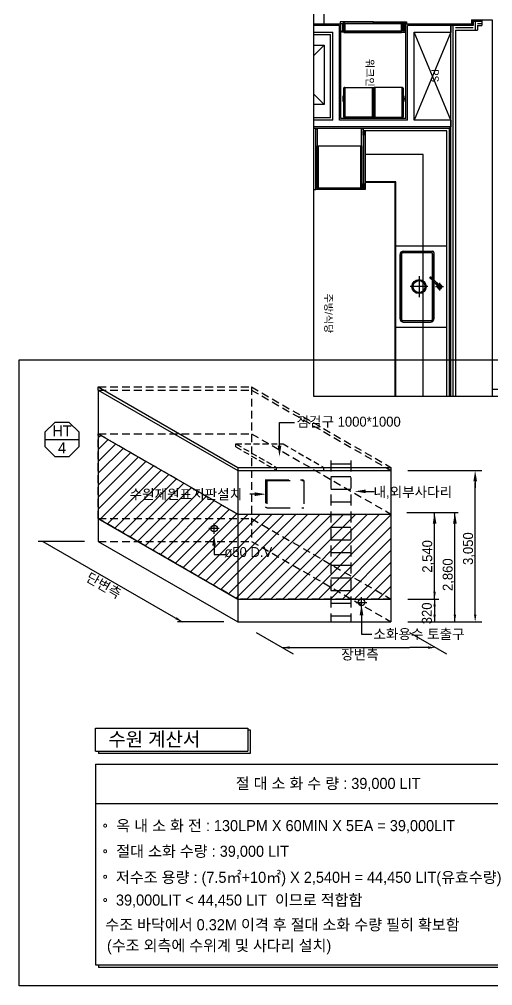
# Model space of a CAD drawing. Header units: millimetres. Extents: x 968909 to 1007504, y 395965 to 423289.
# Drawn here: x 968909 to 975321, y 395965 to 409054 of the extents above; entities that cross this region are included whole.
import ezdxf
from ezdxf.enums import TextEntityAlignment as Align

# ---------------------------------------------------------------- set-up
doc = ezdxf.new("R2010")
doc.units = ezdxf.units.MM
doc.header["$LTSCALE"] = 100
for name, pattern in [('DH-HID2', [1.2, 0.8, -0.4]), ('HID', [2.3, 1.5, -0.8]), ('HIDDEN2', [4.7625, 3.175, -1.5875])]:
    doc.linetypes.add(name, pattern=pattern)
for name, color, linetype in [('1', 1, 'Continuous'), ('2', 2, 'Continuous'), ('L3', 3, 'Continuous'), ('l4', 4, 'Continuous'), ('TEX', 3, 'Continuous')]:
    doc.layers.add(name, color=color, linetype=linetype)
doc.styles.add('돋움', font='Dotum.ttf')
doc.styles.add('돋음', font='Dotum.ttf')

msp = doc.modelspace()

# ---------------------------------------------------------------- hatches: boundary and pattern name
at = {"linetype": 'HID'}
h = msp.add_hatch(dxfattribs=at)
h.set_pattern_fill('ANSI31', color=4, scale=54, angle=135, style=0)
h.set_pattern_definition([(180, (811860.05, -202184.89), (-4e-14, -171.45), [])])
h.paths.add_polyline_path([(973130, 403078), (973400, 403078), (973400, 400893), (973130, 400893)])
at = {"layer": '1'}
h = msp.add_hatch(dxfattribs=at)
h.set_pattern_fill('ANSI31', color=256, scale=36, style=0)
h.set_pattern_definition([(45, (805209, -202184.89), (-80.822305, 80.822305), [])])
h.paths.add_polyline_path([(969979, 403441), (971867, 402351), (973943, 402351), (973943, 401201), (971867, 401201), (969979, 402291)])

# ---------------------------------------------------------------- linework, layer by layer
at = {"color": 7}
for p, q in [((969979, 404033, 54985), (969979, 404074, 54985)), ((969979, 404074, 54985), (971867, 402984, 54985)), ((969979, 404033, 54985), (971867, 402943, 54985)), ((969979, 404033, 54985), (969979, 401983, 54985)), ((972433, 403278, 54985), (972433, 403591, 54985)), ((972433, 403591, 54985), (972635, 403591, 54985)), ((969979, 403441, 54985), (971867, 402351, 54985)), ((971867, 402984, 54985), (971867, 400893, 54985)), ((971867, 402984, 54985), (973943, 402984, 54985)), ((971867, 402943, 54985), (973943, 402943, 54985)), ((973943, 402984, 54985), (973943, 400893, 54985)), ((974174, 402943, 54985), (975173, 402943, 54985)), ((975084, 402795, 54985), (975084, 402706, 54985)), ((975084, 400991, 54985), (975084, 402780, 54985)), ((972098, 402622, 54985), (972031, 402622, 54985)), ((973601, 402660, 54985), (973717, 402660, 54985)), ((974534, 401211, 54985), (974534, 402372, 54985)), ((974809, 400893, 54985), (974809, 402372, 54985)), ((969979, 402291, 54985), (971867, 401201, 54985)), ((969790, 401983, 54985), (969164, 401983, 54985)), ((969229, 401983, 54985), (971117, 400893, 54985)), ((969979, 401983, 54985), (971867, 400893, 54985)), ((971547, 401925, 54985), (971547, 401805, 54985)), ((971547, 401805, 54985), (971702, 401805, 54985)), ((974174, 401201, 54985), (974594, 401201, 54985)), ((971678, 400893, 54985), (971052, 400893, 54985)), ((971867, 400893, 54985), (973943, 400893, 54985)), ((974174, 400893, 54985), (975173, 400893, 54985)), ((972117, 400748, 54985), (972619, 400458, 54985)), ((974193, 400748, 54985), (974695, 400458, 54985)), ((972470, 400544, 54985), (974196, 400544, 54985)), ((974447, 400544, 54985), (974197, 400544, 54985))]:
    msp.add_line(p, q, dxfattribs=at)
at = {"linetype": 'HID', "ltscale": 0.7}
for p, q in [((969979, 404074, 54985), (972055, 404074, 54985)), ((972055, 404074, 54985), (972055, 401983, 54985)), ((972055, 404074, 54985), (973943, 402984, 54985)), ((969979, 404033, 54985), (972055, 404033, 54985)), ((972055, 404033, 54985), (973943, 402943, 54985)), ((969979, 403441, 54985), (972055, 403441, 54985)), ((972055, 403441, 54985), (973943, 402351, 54985)), ((969979, 402291, 54985), (972055, 402291, 54985)), ((972055, 402291, 54985), (973943, 401201, 54985)), ((969979, 401983, 54985), (972055, 401983, 54985)), ((972055, 401983, 54985), (973943, 400893, 54985))]:
    msp.add_line(p, q, dxfattribs=at)
for p, q in [((969256, 403364, 54985), (969718, 403364, 54985)), ((974159, 402372, 54985), (974854, 402372, 54985)), ((974534, 401201, 54985), (974534, 400893, 54985)), ((973544, 400982, 54985), (973544, 400724, 54985)), ((973544, 400724, 54985), (973684, 400724, 54985)), ((969939, 398967, 54985), (975890, 398967, 54985)), ((969939, 398967, 54985), (969939, 396246, 54985)), ((969939, 398434, 54985), (975890, 398434, 54985))]:
    msp.add_line(p, q)
at = {"color": 7, "linetype": 'DH-HID2'}
for p, q in [((971843, 403262, 54985), (971843, 403303, 54985)), ((971843, 403303, 54985), (972481, 403303, 54985)), ((971843, 403303, 54985), (972395, 402984, 54985)), ((971843, 403262, 54985), (972395, 402943, 54985)), ((972481, 403303, 54985), (973033, 402984, 54985)), ((972395, 402943, 54985), (972395, 402984, 54985)), ((972395, 402984, 54985), (973033, 402984, 54985)), ((973033, 402943, 54985), (973033, 402984, 54985))]:
    msp.add_line(p, q, dxfattribs=at)
at = {"color": 4, "linetype": 'HID'}
for p, q in [((973130, 403078, 54985), (973130, 400893, 54985)), ((973400, 403078, 54985), (973400, 400893, 54985))]:
    msp.add_line(p, q, dxfattribs=at)
at = {"color": 4, "linetype": 'HIDDEN2'}
for p, q in [((972244, 402818, 54985), (972744, 402818, 54985)), ((972244, 402818, 54985), (972244, 402446, 54985)), ((972262, 402808, 54985), (972244, 402818, 54985)), ((972262, 402808, 54985), (972762, 402808, 54985)), ((972262, 402808, 54985), (972262, 402436, 54985)), ((972762, 402808, 54985), (972744, 402818, 54985)), ((972762, 402808, 54985), (972762, 402436, 54985)), ((972262, 402436, 54985), (972244, 402446, 54985)), ((972262, 402436, 54985), (972762, 402436, 54985))]:
    msp.add_line(p, q, dxfattribs=at)
at = {"linetype": 'Continuous'}
for p, q in [((971867, 402351, 54985), (973943, 402351, 54985)), ((971867, 401201, 54985), (973943, 401201, 54985))]:
    msp.add_line(p, q, dxfattribs=at)
at = {"color": 4, "linetype": 'Continuous'}
for p, q in [((971547, 402086, 54985), (971547, 402227, 54985)), ((971618, 402157, 54985), (971477, 402157, 54985)), ((973544, 401086, 54985), (973544, 401227, 54985)), ((973474, 401157, 54985), (973615, 401157, 54985))]:
    msp.add_line(p, q, dxfattribs=at)
at = {"elevation": 54985}
for points in [[(968909, 404444), (981927, 404444), (981927, 395965), (968909, 395965)], [(969392, 403595), (969256, 403460), (969256, 403269), (969392, 403133), (969583, 403133), (969718, 403269), (969718, 403460), (969583, 403595)]]:
    msp.add_lwpolyline(points, close=True, dxfattribs=at)
at = {"linetype": 'HID', "ltscale": 0.7, "elevation": 54985}
msp.add_lwpolyline([(969979, 403441), (971867, 402351), (973943, 402351), (973943, 401201), (971867, 401201), (969979, 402291), (969979, 403441)], dxfattribs=at)
at = {"color": 4, "linetype": 'Continuous'}
for centre in [(971547, 402157, 54985), (973544, 401157, 54985)]:
    msp.add_circle(centre, 44.6, dxfattribs=at)
at = {"color": 7, "linetype": 'DH-HID2'}
msp.add_solid([(972458, 403278, 54985), (972409, 403278, 54985), (972433, 403130, 54985)], dxfattribs=at)
at = {"color": 7}
for points in [[(975060, 402795, 54985), (975109, 402795, 54985), (975084, 402943, 54985)], [(972098, 402647, 54985), (972098, 402597, 54985), (972246, 402622, 54985)], [(973601, 402636, 54985), (973601, 402685, 54985), (973453, 402660, 54985)], [(971522, 401925, 54985), (971572, 401925, 54985), (971547, 402073, 54985)], [(974518, 401300, 54985), (974551, 401300, 54985), (974534, 401201, 54985)], [(974518, 401102, 54985), (974551, 401102, 54985), (974534, 401201, 54985)], [(971023, 400928, 54985), (971040, 400956, 54985), (971117, 400893, 54985)], [(974518, 400991, 54985), (974551, 400991, 54985), (974534, 400893, 54985)], [(974793, 400991, 54985), (974826, 400991, 54985), (974809, 400893, 54985)], [(975068, 400991, 54985), (975101, 400991, 54985), (975084, 400893, 54985)], [(972569, 400561, 54985), (972569, 400528, 54985), (972470, 400544, 54985)], [(974447, 400561, 54985), (974447, 400528, 54985), (974546, 400544, 54985)]]:
    msp.add_solid(points, dxfattribs=at)
for points in [[(974510, 402224, 54985), (974559, 402224, 54985), (974534, 402372, 54985)], [(974785, 402224, 54985), (974834, 402224, 54985), (974809, 402372, 54985)], [(973520, 400982, 54985), (973569, 400982, 54985), (973544, 401131, 54985)]]:
    msp.add_solid(points)
at = {"layer": '1'}
for p, q in [((972004, 399429, 54985), (972036, 399429, 54985)), ((972036, 399429, 54985), (972036, 399110, 54985)), ((969981, 399142, 54985), (969981, 399110, 54985)), ((972036, 399110, 54985), (969981, 399110, 54985)), ((969981, 396246, 54985), (969981, 396213, 54985)), ((975923, 396213, 54985), (969981, 396213, 54985))]:
    msp.add_line(p, q, dxfattribs=at)
at = {"layer": '2', "color": 2}
msp.add_line((969939, 399142, 54985), (972004, 399142, 54985), dxfattribs=at)
at = {"layer": '2', "color": 2, "elevation": 54985}
msp.add_lwpolyline([(969939, 399142), (969939, 399454), (972004, 399454), (972004, 399142)], dxfattribs=at)
at = {"layer": 'L3'}
msp.add_line((969939, 396246, 54985), (975890, 396246, 54985), dxfattribs=at)
at = {"layer": 'l4'}
for p, q in [((973036, 410219, 0), (973036, 408989, 0)), ((973306, 409019, 0), (973256, 409019, 0)), ((973256, 409019, 0), (973256, 408999, 0)), ((973306, 408999, 0), (973306, 409019, 0)), ((973709, 409019, 0), (973308, 409019, 0)), ((973308, 409019, 0), (973308, 409001, 0)), ((973709, 409001, 0), (973709, 409019, 0)), ((973711, 408999, 0), (973711, 409019, 0)), ((973713, 409001, 0), (973713, 409019, 0)), ((973713, 409019, 0), (974104, 409019, 0)), ((974104, 409019, 0), (974104, 409001, 0)), ((974106, 409019, 0), (974156, 409019, 0)), ((974106, 408999, 0), (974106, 409019, 0)), ((974156, 409019, 0), (974156, 408999, 0)), ((975036, 409049, 0), (975176, 409049, 0)), ((975036, 409049, 0), (975036, 408989, 0)), ((975046, 409039, 0), (975176, 409039, 0)), ((975046, 409039, 0), (975046, 408979, 0)), ((975056, 409029, 0), (975176, 409029, 0)), ((975056, 409029, 0), (975056, 408969, 0)), ((975086, 409029, 0), (975086, 408909, 0)), ((975176, 409049, 54985), (975316, 409049, 54985)), ((975176, 409049, 54985), (975176, 408969, 54985)), ((975316, 409049, 54985), (975316, 403943, 54985)), ((973266, 408989, 0), (972900, 408989, 0)), ((973246, 408969, 0), (972900, 408969, 0)), ((973246, 407689, 0), (973246, 408969, 0)), ((973256, 408999, 0), (973306, 408999, 0)), ((973266, 407709, 0), (973266, 408989, 0)), ((973276, 408881, 0), (973276, 408899, 0)), ((973276, 408899, 0), (973306, 408899, 0)), ((973306, 408881, 0), (973276, 408881, 0)), ((973306, 408999, 0), (973288, 408899, 0)), ((973306, 408999, 0), (973288, 408999, 0)), ((973288, 408999, 0), (973288, 408899, 0)), ((973288, 408899, 0), (973306, 408899, 0)), ((973324, 408999, 0), (973306, 408999, 0)), ((973306, 408999, 0), (973306, 408876, 0)), ((973306, 408899, 0), (973306, 408999, 0)), ((973306, 408899, 0), (973306, 408881, 0)), ((973308, 409001, 0), (973709, 409001, 0)), ((973324, 408999, 0), (974088, 408999, 0)), ((973324, 408876, 0), (973324, 408999, 0)), ((973324, 408899, 0), (974088, 408899, 0)), ((973324, 408881, 0), (974088, 408881, 0)), ((974104, 409001, 0), (973713, 409001, 0)), ((974088, 408999, 0), (974106, 408999, 0)), ((974088, 408876, 0), (974088, 408999, 0)), ((974106, 408999, 0), (974124, 408899, 0)), ((974106, 408999, 0), (974106, 408876, 0)), ((974106, 408999, 0), (974124, 408999, 0)), ((974106, 408899, 0), (974106, 408999, 0)), ((974156, 408999, 0), (974106, 408999, 0)), ((974136, 408899, 0), (974106, 408899, 0)), ((974106, 408899, 0), (974106, 408881, 0)), ((974124, 408899, 0), (974106, 408899, 0)), ((974106, 408881, 0), (974136, 408881, 0)), ((974124, 408999, 0), (974124, 408899, 0)), ((974136, 408881, 0), (974136, 408899, 0)), ((975036, 408989, 0), (974146, 408989, 0)), ((974146, 407709, 0), (974146, 408989, 0)), ((974756, 408969, 0), (974166, 408969, 0)), ((974166, 407689, 0), (974166, 408969, 0)), ((975046, 408979, 0), (974756, 408979, 0)), ((974756, 408969, 0), (974756, 408979, 0)), ((974756, 403943, 0), (974756, 408969, 0)), ((974756, 408969, 0), (974756, 408879, 0)), ((975056, 408969, 0), (974756, 408969, 0)), ((974786, 403943, 0), (974786, 408969, 0)), ((975056, 408939, 0), (974816, 408939, 0)), ((974816, 408909, 54985), (974816, 403943, 54985)), ((974816, 408909, 54985), (975116, 408909, 54985)), ((975116, 408999, 0), (975176, 408999, 0)), ((975116, 408969, 54985), (975176, 408969, 54985)), ((975116, 408969, 54985), (975116, 408909, 54985)), ((972900, 408879, 0), (973156, 408879, 0)), ((972900, 408849, 0), (973126, 408849, 0)), ((973126, 407719, 0), (973126, 408849, 0)), ((973156, 407689, 0), (973156, 408879, 0)), ((973306, 408876, 0), (973324, 408876, 0)), ((973324, 408876, 0), (974088, 408876, 0)), ((974106, 408876, 0), (974088, 408876, 0)), ((974256, 408879, 0), (974756, 408879, 0)), ((974756, 407689, 0), (974256, 408879, 0)), ((974756, 408879, 0), (974256, 407689, 0)), ((974256, 407689, 0), (974256, 408879, 0)), ((973039, 408702, 0), (972900, 408563, 0)), ((972900, 408702, 0), (973039, 408702, 0)), ((973039, 408702, 0), (973039, 407902, 0)), ((973302, 408121, 0), (973302, 408021, 0)), ((973319, 408119, 0), (973302, 408119, 0)), ((973319, 408129, 0), (973310, 408129, 0)), ((973319, 407729, 0), (973319, 408129, 0)), ((973319, 408129, 0), (973689, 408129, 0)), ((973319, 408129, 0), (973319, 407729, 0)), ((973689, 408129, 0), (973689, 407729, 0)), ((973689, 408129, 0), (973698, 408129, 0)), ((973689, 408129, 0), (973689, 407729, 0)), ((973689, 408119, 0), (973706, 408119, 0)), ((973706, 408121, 0), (973706, 408021, 0)), ((973706, 408121, 0), (973706, 408021, 0)), ((973723, 408119, 0), (973706, 408119, 0)), ((973723, 408129, 0), (973714, 408129, 0)), ((973723, 408129, 0), (973723, 407729, 0)), ((974093, 408129, 0), (973723, 408129, 0)), ((973723, 408129, 0), (973723, 407729, 0)), ((974093, 408129, 0), (974102, 408129, 0)), ((974093, 408129, 0), (974093, 407729, 0)), ((974093, 407729, 0), (974093, 408129, 0)), ((974093, 408119, 0), (974110, 408119, 0)), ((974110, 408121, 0), (974110, 408021, 0)), ((972900, 408041, 0), (973039, 407902, 0)), ((973291, 407988, 0), (973291, 407969, 0)), ((973292, 407988, 0), (973292, 407969, 0)), ((973294, 407988, 0), (973296, 407988, 0)), ((973294, 407969, 0), (973296, 407969, 0)), ((973309, 407990, 0), (973296, 407990, 0)), ((973296, 407984, 0), (973296, 407988, 0)), ((973298, 407984, 0), (973296, 407984, 0)), ((973298, 407973, 0), (973296, 407973, 0)), ((973296, 407973, 0), (973296, 407969, 0)), ((973309, 407967, 0), (973296, 407967, 0)), ((973301, 407988, 0), (973298, 407988, 0)), ((973301, 407969, 0), (973298, 407969, 0)), ((973301, 407985, 0), (973301, 407988, 0)), ((973301, 407985, 0), (973301, 407988, 0)), ((973301, 407985, 0), (973301, 407985, 0)), ((973301, 407984, 0), (973301, 407985, 0)), ((973301, 407985, 0), (973301, 407985, 0)), ((973301, 407984, 0), (973301, 407985, 0)), ((973301, 407984, 0), (973301, 407984, 0)), ((973301, 407984, 0), (973301, 407984, 0)), ((973301, 407984, 0), (973301, 407973, 0)), ((973303, 407979, 0), (973301, 407979, 0)), ((973301, 407973, 0), (973301, 407973, 0)), ((973301, 407973, 0), (973301, 407972, 0)), ((973301, 407973, 0), (973301, 407973, 0)), ((973301, 407973, 0), (973301, 407972, 0)), ((973301, 407972, 0), (973301, 407972, 0)), ((973301, 407972, 0), (973301, 407969, 0)), ((973301, 407972, 0), (973301, 407972, 0)), ((973301, 407972, 0), (973301, 407969, 0)), ((973302, 408022, 0), (973302, 408019, 0)), ((973307, 407988, 0), (973303, 407988, 0)), ((973303, 407985, 0), (973303, 407988, 0)), ((973304, 407985, 0), (973303, 407985, 0)), ((973304, 407985, 0), (973303, 407985, 0)), ((973304, 407984, 0), (973303, 407984, 0)), ((973304, 407984, 0), (973303, 407984, 0)), ((973303, 407984, 0), (973303, 407973, 0)), ((973304, 407973, 0), (973303, 407973, 0)), ((973304, 407973, 0), (973303, 407973, 0)), ((973304, 407972, 0), (973303, 407972, 0)), ((973303, 407972, 0), (973303, 407969, 0)), ((973304, 407972, 0), (973303, 407972, 0)), ((973307, 407969, 0), (973303, 407969, 0)), ((973304, 407984, 0), (973304, 407985, 0)), ((973304, 407984, 0), (973304, 407985, 0)), ((973304, 407973, 0), (973304, 407972, 0)), ((973304, 407973, 0), (973304, 407972, 0)), ((973309, 407984, 0), (973307, 407984, 0)), ((973309, 407973, 0), (973307, 407973, 0)), ((973309, 407984, 0), (973309, 407988, 0)), ((973309, 407988, 0), (973310, 407988, 0)), ((973310, 407988, 0), (973309, 407988, 0)), ((973309, 407973, 0), (973309, 407969, 0)), ((973309, 407969, 0), (973310, 407969, 0)), ((973310, 407969, 0), (973309, 407969, 0)), ((973312, 407988, 0), (973312, 407969, 0)), ((973314, 407988, 0), (973314, 407969, 0)), ((973695, 407988, 0), (973695, 407969, 0)), ((973696, 407988, 0), (973696, 407969, 0)), ((973698, 407988, 0), (973700, 407988, 0)), ((973698, 407969, 0), (973700, 407969, 0)), ((973713, 407990, 0), (973700, 407990, 0)), ((973700, 407984, 0), (973700, 407988, 0)), ((973702, 407984, 0), (973700, 407984, 0)), ((973702, 407973, 0), (973700, 407973, 0)), ((973700, 407973, 0), (973700, 407969, 0)), ((973713, 407967, 0), (973700, 407967, 0)), ((973705, 407988, 0), (973702, 407988, 0)), ((973705, 407969, 0), (973702, 407969, 0)), ((973705, 407985, 0), (973705, 407988, 0)), ((973705, 407985, 0), (973705, 407988, 0)), ((973705, 407985, 0), (973705, 407985, 0)), ((973705, 407984, 0), (973705, 407985, 0)), ((973705, 407985, 0), (973705, 407985, 0)), ((973705, 407984, 0), (973705, 407985, 0)), ((973705, 407984, 0), (973705, 407984, 0)), ((973705, 407984, 0), (973705, 407984, 0)), ((973705, 407984, 0), (973705, 407973, 0)), ((973707, 407979, 0), (973705, 407979, 0)), ((973705, 407973, 0), (973705, 407973, 0)), ((973705, 407973, 0), (973705, 407972, 0)), ((973705, 407973, 0), (973705, 407973, 0)), ((973705, 407973, 0), (973705, 407972, 0)), ((973705, 407972, 0), (973705, 407972, 0)), ((973705, 407972, 0), (973705, 407969, 0)), ((973705, 407972, 0), (973705, 407972, 0)), ((973705, 407972, 0), (973705, 407969, 0)), ((973706, 408022, 0), (973706, 408019, 0)), ((973711, 407988, 0), (973707, 407988, 0)), ((973707, 407985, 0), (973707, 407988, 0)), ((973708, 407985, 0), (973707, 407985, 0)), ((973708, 407985, 0), (973707, 407985, 0)), ((973708, 407984, 0), (973707, 407984, 0)), ((973708, 407984, 0), (973707, 407984, 0)), ((973707, 407984, 0), (973707, 407973, 0)), ((973708, 407973, 0), (973707, 407973, 0)), ((973708, 407973, 0), (973707, 407973, 0)), ((973708, 407972, 0), (973707, 407972, 0)), ((973707, 407972, 0), (973707, 407969, 0)), ((973708, 407972, 0), (973707, 407972, 0)), ((973711, 407969, 0), (973707, 407969, 0)), ((973708, 407984, 0), (973708, 407985, 0)), ((973708, 407984, 0), (973708, 407985, 0)), ((973708, 407973, 0), (973708, 407972, 0)), ((973708, 407973, 0), (973708, 407972, 0)), ((973713, 407984, 0), (973711, 407984, 0)), ((973713, 407973, 0), (973711, 407973, 0)), ((973713, 407984, 0), (973713, 407988, 0)), ((973713, 407988, 0), (973714, 407988, 0)), ((973714, 407988, 0), (973713, 407988, 0)), ((973713, 407973, 0), (973713, 407969, 0)), ((973713, 407969, 0), (973714, 407969, 0)), ((973714, 407969, 0), (973713, 407969, 0)), ((973716, 407988, 0), (973716, 407969, 0)), ((973718, 407988, 0), (973718, 407969, 0)), ((974099, 407988, 0), (974099, 407969, 0)), ((974100, 407988, 0), (974100, 407969, 0)), ((974104, 407988, 0), (974102, 407988, 0)), ((974102, 407988, 0), (974104, 407988, 0)), ((974104, 407969, 0), (974102, 407969, 0)), ((974102, 407969, 0), (974104, 407969, 0)), ((974104, 407990, 0), (974117, 407990, 0)), ((974104, 407984, 0), (974104, 407988, 0)), ((974104, 407984, 0), (974106, 407984, 0)), ((974104, 407973, 0), (974104, 407969, 0)), ((974104, 407973, 0), (974106, 407973, 0)), ((974104, 407967, 0), (974117, 407967, 0)), ((974106, 407988, 0), (974109, 407988, 0)), ((974106, 407969, 0), (974109, 407969, 0)), ((974109, 407985, 0), (974109, 407988, 0)), ((974109, 407984, 0), (974109, 407985, 0)), ((974109, 407985, 0), (974109, 407985, 0)), ((974109, 407984, 0), (974109, 407985, 0)), ((974109, 407985, 0), (974109, 407985, 0)), ((974109, 407984, 0), (974109, 407984, 0)), ((974109, 407984, 0), (974109, 407984, 0)), ((974109, 407984, 0), (974109, 407973, 0)), ((974109, 407979, 0), (974111, 407979, 0)), ((974109, 407973, 0), (974109, 407972, 0)), ((974109, 407973, 0), (974109, 407973, 0)), ((974109, 407973, 0), (974109, 407972, 0)), ((974109, 407973, 0), (974109, 407973, 0)), ((974109, 407972, 0), (974109, 407972, 0)), ((974109, 407972, 0), (974109, 407969, 0)), ((974109, 407972, 0), (974109, 407972, 0)), ((974110, 408022, 0), (974110, 408019, 0)), ((974111, 407985, 0), (974111, 407988, 0)), ((974111, 407988, 0), (974115, 407988, 0)), ((974111, 407985, 0), (974111, 407988, 0)), ((974112, 407985, 0), (974111, 407985, 0)), ((974112, 407985, 0), (974111, 407985, 0)), ((974112, 407984, 0), (974111, 407984, 0)), ((974112, 407984, 0), (974111, 407984, 0)), ((974111, 407984, 0), (974111, 407973, 0)), ((974112, 407973, 0), (974111, 407973, 0)), ((974112, 407973, 0), (974111, 407973, 0)), ((974112, 407972, 0), (974111, 407972, 0)), ((974111, 407972, 0), (974111, 407969, 0)), ((974112, 407972, 0), (974111, 407972, 0)), ((974111, 407972, 0), (974111, 407969, 0)), ((974111, 407969, 0), (974115, 407969, 0)), ((974112, 407984, 0), (974112, 407985, 0)), ((974112, 407984, 0), (974112, 407985, 0)), ((974112, 407973, 0), (974112, 407972, 0)), ((974112, 407973, 0), (974112, 407972, 0)), ((974115, 407984, 0), (974117, 407984, 0)), ((974115, 407973, 0), (974117, 407973, 0)), ((974118, 407988, 0), (974117, 407988, 0)), ((974117, 407984, 0), (974117, 407988, 0)), ((974117, 407973, 0), (974117, 407969, 0)), ((974118, 407969, 0), (974117, 407969, 0)), ((974120, 407988, 0), (974120, 407969, 0)), ((974122, 407988, 0), (974122, 407969, 0)), ((973039, 407902, 0), (972900, 407902, 0)), ((973302, 407939, 0), (973302, 407935, 0)), ((973302, 407937, 0), (973302, 407729, 0)), ((973706, 407939, 0), (973706, 407935, 0)), ((973706, 407937, 0), (973706, 407729, 0)), ((973706, 407937, 0), (973706, 407729, 0)), ((974110, 407939, 0), (974110, 407935, 0)), ((974110, 407937, 0), (974110, 407729, 0)), ((973126, 407719, 0), (972900, 407719, 0)), ((974146, 407709, 0), (973266, 407709, 0)), ((973319, 407729, 0), (973302, 407729, 0)), ((973689, 407729, 0), (973319, 407729, 0)), ((973689, 407729, 0), (973706, 407729, 0)), ((973723, 407729, 0), (973706, 407729, 0)), ((973723, 407729, 0), (974093, 407729, 0)), ((974093, 407729, 0), (974110, 407729, 0)), ((973156, 407689, 0), (972900, 407689, 0)), ((974756, 407599, 0), (972900, 407599, 0)), ((972900, 407579, 0), (974736, 407579, 0)), ((974166, 407689, 0), (973246, 407689, 0)), ((974756, 407689, 0), (974256, 407689, 0)), ((974736, 403943, 0), (974736, 407579, 0)), ((974746, 403943, 0), (974746, 407599, 0)), ((974756, 407689, 0), (974756, 407599, 0)), ((974756, 407599, 0), (974756, 407599, 0)), ((972926, 407569, 0), (972946, 407569, 0)), ((972926, 406749, 0), (972926, 407569, 0)), ((972946, 407569, 0), (972946, 406749, 0)), ((973546, 407569, 0), (973566, 407569, 0)), ((973546, 406769, 0), (973546, 407569, 0)), ((973566, 407569, 0), (973566, 406769, 0)), ((974701, 407544, 0), (973566, 407544, 0)), ((973566, 407484, 0), (973576, 407544, 0)), ((973566, 407484, 0), (973566, 407544, 0)), ((973566, 407544, 0), (973576, 407544, 0)), ((973576, 407484, 0), (973566, 407484, 0)), ((973576, 407544, 0), (973576, 407484, 0)), ((973576, 407544, 0), (973596, 407544, 0)), ((973576, 406769, 0), (973576, 407544, 0)), ((973596, 407544, 0), (973596, 406769, 0)), ((974701, 403943, 0), (974701, 407544, 0)), ((972946, 406769, 0), (972946, 407339, 0)), ((972946, 407339, 0), (973546, 407339, 0)), ((972961, 406769, 0), (972961, 407339, 0)), ((973531, 407339, 0), (973531, 406769, 0)), ((973546, 407339, 0), (973546, 406769, 0)), ((974381, 407224, 0), (973596, 407224, 0)), ((974381, 403943, 0), (974381, 407224, 0)), ((973566, 406769, 0), (973576, 406829, 0)), ((973566, 406769, 0), (973566, 406829, 0)), ((973566, 406829, 0), (973576, 406829, 0)), ((973576, 406829, 0), (973576, 406769, 0)), ((974011, 406854, 0), (973596, 406854, 0)), ((974001, 406844, 0), (973596, 406844, 0)), ((974001, 403943, 0), (974001, 406844, 0)), ((974011, 403943, 0), (974011, 406854, 0)), ((972900, 406749, 0), (972926, 406749, 0)), ((972900, 406749, 0), (972926, 406749, 0)), ((972946, 406749, 0), (972926, 406749, 0)), ((973546, 406769, 0), (972946, 406769, 0)), ((972948, 406749, 0), (972948, 406767, 0)), ((972948, 406767, 0), (973544, 406767, 0)), ((973544, 406749, 0), (972948, 406749, 0)), ((973544, 406767, 0), (973544, 406749, 0)), ((973546, 406749, 0), (973546, 406769, 0)), ((973546, 406769, 0), (973596, 406769, 0)), ((973566, 406769, 0), (973546, 406769, 0)), ((973596, 406749, 0), (973546, 406749, 0)), ((973576, 406769, 0), (973566, 406769, 0)), ((973596, 406769, 0), (973576, 406769, 0)), ((973596, 406769, 0), (973596, 406749, 0)), ((974011, 405984, 0), (974701, 405984, 0)), ((974081, 405874, 0), (974081, 404994, 0)), ((974086, 405874, 0), (974086, 404994, 0)), ((974106, 405894, 0), (974486, 405894, 0)), ((974111, 405914, 0), (974506, 405914, 0)), ((974506, 404994, 0), (974506, 405874, 0)), ((974511, 404994, 0), (974511, 405874, 0)), ((974526, 405894, 0), (974526, 404999, 0)), ((974066, 404999, 0), (974066, 405869, 0)), ((974324, 405577, 0), (974324, 405290, 0)), ((974594, 405451, 12), (974561, 405484, 35)), ((974601, 405486, 0), (974601, 405381, 0)), ((974445, 405434, 0), (974203, 405434, 0)), ((974549, 405434, 0), (974654, 405434, 0)), ((974589, 405463, -93), (974572, 405446, -93)), ((974572, 405446, -93), (974572, 405422, -93)), ((974572, 405422, -93), (974589, 405405, -93)), ((974594, 405451, 0), (974584, 405441, 0)), ((974594, 405451, 12), (974584, 405441, 12)), ((974584, 405441, 0), (974584, 405427, 0)), ((974584, 405441, 12), (974584, 405427, 12)), ((974584, 405427, 0), (974594, 405416, 0)), ((974584, 405427, 12), (974594, 405416, 12)), ((974614, 405463, -93), (974589, 405463, -93)), ((974589, 405405, -93), (974613, 405404, -93)), ((974609, 405451, 0), (974594, 405451, 0)), ((974609, 405451, 12), (974594, 405451, 12)), ((974594, 405416, 0), (974609, 405416, 0)), ((974594, 405416, 12), (974609, 405416, 12)), ((974619, 405441, 0), (974609, 405451, 0)), ((974619, 405441, 12), (974609, 405451, 12)), ((974609, 405416, 0), (974619, 405426, 0)), ((974609, 405416, 12), (974619, 405426, 12)), ((974613, 405404, -93), (974630, 405421, -93)), ((974631, 405446, -93), (974614, 405463, -93)), ((974619, 405426, 0), (974619, 405441, 0)), ((974619, 405426, 12), (974619, 405441, 12)), ((974630, 405421, -93), (974631, 405446, -93)), ((974106, 404974, 0), (974486, 404974, 0)), ((974011, 404884, 0), (974701, 404884, 0)), ((974111, 404954, 0), (974481, 404954, 0)), ((976616, 404039, 0), (975316, 404039, 0))]:
    msp.add_line(p, q, dxfattribs=at)
at = {"layer": 'l4', "extrusion": (0, 4e-16, -1)}
for p, q in [((973298, 407984, 0), (973298, 407988, 0)), ((973298, 407984, 0), (973298, 407988, 0)), ((973298, 407984, 0), (973298, 407984, 0)), ((973307, 407984, 0), (973307, 407988, 0)), ((973307, 407984, 0), (973307, 407988, 0)), ((973702, 407984, 0), (973702, 407988, 0)), ((973702, 407984, 0), (973702, 407988, 0)), ((973702, 407984, 0), (973702, 407984, 0)), ((973711, 407984, 0), (973711, 407988, 0)), ((973711, 407984, 0), (973711, 407988, 0)), ((974106, 407984, 0), (974106, 407988, 0)), ((974106, 407984, 0), (974106, 407988, 0)), ((974115, 407984, 0), (974115, 407988, 0)), ((974115, 407984, 0), (974115, 407988, 0)), ((974115, 407984, 0), (974115, 407984, 0))]:
    msp.add_line(p, q, dxfattribs=at)
at = {"layer": 'l4', "extrusion": (0, -4e-16, -1)}
for p, q in [((973298, 407973, 0), (973298, 407969, 0)), ((973298, 407973, 0), (973298, 407973, 0)), ((973298, 407973, 0), (973298, 407969, 0)), ((973307, 407973, 0), (973307, 407969, 0)), ((973307, 407973, 0), (973307, 407969, 0)), ((973702, 407973, 0), (973702, 407969, 0)), ((973702, 407973, 0), (973702, 407973, 0)), ((973702, 407973, 0), (973702, 407969, 0)), ((973711, 407973, 0), (973711, 407969, 0)), ((973711, 407973, 0), (973711, 407969, 0)), ((974106, 407973, 0), (974106, 407969, 0)), ((974106, 407973, 0), (974106, 407969, 0)), ((974115, 407973, 0), (974115, 407969, 0)), ((974115, 407973, 0), (974115, 407973, 0)), ((974115, 407973, 0), (974115, 407969, 0))]:
    msp.add_line(p, q, dxfattribs=at)
at = {"layer": 'l4', "elevation": 54985}
msp.add_lwpolyline([(972900, 420465), (1001941, 420465), (1001941, 403943), (972900, 403943)], close=True, dxfattribs=at)
at = {"layer": 'l4'}
for centre, radius in [((974324, 405434, 0), 96), ((974324, 405434, 0), 90.5), ((974324, 405434, 0), 81), ((974601, 405434, 0), 17.5)]:
    msp.add_circle(centre, radius, dxfattribs=at)
for centre, radius, start, end in [((973310, 408121, 0), 8, 90, 180), ((973698, 408121, 0), 8, 0, 90), ((973714, 408121, 0), 8, 90, 180), ((974102, 408121, 0), 8, 0, 90), ((973372, 407989, 0), 81.1, 159.1145, 180.6784), ((973372, 407969, 0), 81.1, 179.342, 200.9046), ((973372, 407989, 0), 79.6, 158.7492, 180.6846), ((973372, 407969, 0), 79.6, 179.3359, 201.2699), ((973372, 407989, 0), 78, 158.8199, 180.6195), ((973372, 407969, 0), 78, 179.4016, 201.1997), ((973302, 408016, 0), 6.5, 89.9062, 161.3201), ((973372, 407989, 0), 76.8, 158.8522, 179.125), ((973372, 407989, 0), 76.8, 158.8522, 179.125), ((973372, 407969, 0), 76.8, 180.8979, 201.1692), ((973372, 407969, 0), 76.8, 180.8979, 201.1692), ((973302, 408016, 0), 5, 89.8723, 156.172), ((973302, 408016, 0), 3, 24.7251, 155.2749), ((973302, 408016, 0), 1.8, 25.7463, 154.2537), ((973302, 408016, 0), 6.5, 18.6799, 90.0938), ((973302, 408016, 0), 5, 23.828, 90.1277), ((973232, 407989, 0), 76.8, 0.9208, 21.1905), ((973232, 407969, 0), 76.8, 338.8308, 359.1021), ((973232, 407989, 0), 78, 359.4226, 21.2193), ((973232, 407969, 0), 78, 338.8003, 0.5984), ((973233, 407989, 0), 79.6, 359.3564, 21.2891), ((973233, 407969, 0), 79.6, 338.7301, 0.6641), ((973233, 407989, 0), 81.1, 359.3625, 20.9237), ((973233, 407969, 0), 81.1, 339.0954, 0.658), ((973776, 407989, 0), 81.1, 159.1145, 180.6784), ((973776, 407969, 0), 81.1, 179.342, 200.9046), ((973776, 407989, 0), 79.6, 158.7492, 180.6846), ((973776, 407969, 0), 79.6, 179.3359, 201.2699), ((973776, 407989, 0), 78, 158.8199, 180.6195), ((973776, 407969, 0), 78, 179.4016, 201.1997), ((973706, 408016, 0), 6.5, 89.9062, 161.3201), ((973776, 407989, 0), 76.8, 158.8522, 179.125), ((973776, 407989, 0), 76.8, 158.8522, 179.125), ((973776, 407969, 0), 76.8, 180.8979, 201.1692), ((973776, 407969, 0), 76.8, 180.8979, 201.1692), ((973706, 408016, 0), 5, 89.8723, 156.172), ((973706, 408016, 0), 3, 24.7251, 155.2749), ((973706, 408016, 0), 1.8, 25.7463, 154.2537), ((973706, 408016, 0), 6.5, 18.6799, 90.0938), ((973706, 408016, 0), 5, 23.828, 90.1277), ((973636, 407989, 0), 76.8, 0.9208, 21.1905), ((973636, 407969, 0), 76.8, 338.8308, 359.1021), ((973636, 407989, 0), 78, 359.4226, 21.2193), ((973636, 407969, 0), 78, 338.8003, 0.5984), ((973637, 407989, 0), 79.6, 359.3564, 21.2891), ((973637, 407969, 0), 79.6, 338.7301, 0.6641), ((973637, 407989, 0), 81.1, 359.3625, 20.9237), ((973637, 407969, 0), 81.1, 339.0954, 0.658), ((974180, 407989, 0), 81.1, 159.0763, 180.6375), ((974180, 407969, 0), 81.1, 179.342, 200.9046), ((974180, 407989, 0), 79.6, 158.7109, 180.6436), ((974180, 407969, 0), 79.6, 179.3359, 201.2699), ((974180, 407989, 0), 78, 158.7807, 180.5774), ((974180, 407969, 0), 78, 179.4016, 201.1997), ((974110, 408016, 0), 6.5, 89.9062, 161.3201), ((974180, 407989, 0), 76.8, 158.8095, 179.0792), ((974180, 407969, 0), 76.8, 180.8979, 201.1692), ((974110, 408016, 0), 5, 89.8723, 156.172), ((974110, 408016, 0), 3, 24.7251, 155.2749), ((974110, 408016, 0), 1.8, 25.7463, 154.2537), ((974110, 408016, 0), 6.5, 18.6799, 90.0938), ((974110, 408016, 0), 5, 23.828, 90.1277), ((974040, 407989, 0), 76.8, 0.875, 21.1478), ((974040, 407989, 0), 76.8, 0.875, 21.1478), ((974040, 407969, 0), 76.8, 338.8308, 359.1021), ((974040, 407969, 0), 76.8, 338.8308, 359.1021), ((974040, 407989, 0), 78, 359.3805, 21.1801), ((974040, 407969, 0), 78, 338.8003, 0.5984), ((974041, 407989, 0), 79.6, 359.3154, 21.2508), ((974041, 407969, 0), 79.6, 338.7301, 0.6641), ((974041, 407989, 0), 81.1, 359.3216, 20.8855), ((974041, 407969, 0), 81.1, 339.0954, 0.658), ((973302, 407942, 0), 6.5, 198.6799, 270.0938), ((973302, 407942, 0), 5, 203.828, 270.1277), ((973302, 407942, 0), 3, 204.7251, 335.2749), ((973302, 407942, 0), 1.8, 205.7463, 334.2537), ((973302, 407942, 0), 6.5, 269.9062, 341.3201), ((973302, 407942, 0), 5, 269.8723, 336.172), ((973706, 407942, 0), 6.5, 198.6799, 270.0938), ((973706, 407942, 0), 5, 203.828, 270.1277), ((973706, 407942, 0), 3, 204.7251, 335.2749), ((973706, 407942, 0), 1.8, 205.7463, 334.2537), ((973706, 407942, 0), 6.5, 269.9062, 341.3201), ((973706, 407942, 0), 5, 269.8723, 336.172), ((974110, 407942, 0), 6.5, 198.6799, 270.0938), ((974110, 407942, 0), 5, 203.828, 270.1277), ((974110, 407942, 0), 3, 204.7251, 335.2749), ((974110, 407942, 0), 1.8, 205.7463, 334.2537), ((974110, 407942, 0), 6.5, 269.9062, 341.3201), ((974110, 407942, 0), 5, 269.8723, 336.172), ((974111, 405869, 0), 45, 90, 180), ((974106, 405874, 0), 25, 90, 180), ((974106, 405874, 0), 20, 90, 180), ((974486, 405874, 0), 25, 0, 90), ((974486, 405874, 0), 20, 0, 90), ((974506, 405894, 0), 20, 0, 90), ((974111, 404999, 0), 45, 180, 270), ((974106, 404994, 0), 25, 180, 270), ((974106, 404994, 0), 20, 180, 270), ((974481, 404999, 0), 45, 270, 0), ((974486, 404994, 0), 20, 270, 0), ((974486, 404994, 0), 25, 270, 0)]:
    msp.add_arc(centre, radius, start, end, dxfattribs=at)
for points in [[(974469, 405557, -12), (974479, 405567, -12), (974480, 405562, 47), (974475, 405556, 47)], [(974473, 405544, -12), (974477, 405548, 47), (974475, 405556, 47), (974469, 405557, -12)], [(974492, 405563, -12), (974488, 405559, 47), (974480, 405562, 47), (974479, 405567, -12)], [(974484, 405546, 47), (974486, 405541, 23), (974495, 405550, 23), (974490, 405552, 47)], [(974581, 405471, -58), (974564, 405454, -58), (974486, 405541, 0), (974495, 405550, 0)], [(974486, 405541, 23), (974564, 405454, -35), (974581, 405471, -35), (974495, 405550, 23)], [(974486, 405541, 0), (974486, 405541, -12), (974495, 405550, -12), (974495, 405550, 0)], [(974486, 405541, 0), (974486, 405541, 23), (974564, 405454, -35), (974564, 405454, -58)], [(974495, 405550, 23), (974495, 405550, 0), (974581, 405471, -58), (974581, 405471, -35)], [(974584, 405441, 0), (974594, 405451, 0), (974561, 405484, 35), (974551, 405474, 35)], [(974561, 405484, 35), (974551, 405474, 35), (974584, 405441, 12), (974594, 405451, 12)], [(974594, 405451, 0), (974561, 405484, 35), (974594, 405451, 12)], [(974551, 405474, 35), (974584, 405441, 0), (974584, 405441, 12), (974551, 405474, 35)], [(974572, 405446, -82), (974564, 405454, -58), (974581, 405471, -58), (974589, 405463, -82)], [(974564, 405454, -35), (974584, 405441, 0), (974594, 405451, 0), (974581, 405471, -35)], [(974572, 405446, -82), (974564, 405454, -58), (974564, 405454, -35), (974584, 405441, 0)], [(974589, 405463, -82), (974594, 405451, 0), (974584, 405441, 0), (974572, 405446, -82)], [(974572, 405446, -82), (974572, 405422, -82), (974584, 405427, 0), (974584, 405441, 0)], [(974589, 405405, -82), (974594, 405416, 0), (974584, 405427, 0), (974572, 405422, -82)], [(974581, 405471, -58), (974589, 405463, -82), (974594, 405451, 0), (974581, 405471, -35)], [(974614, 405463, -82), (974589, 405463, -82), (974594, 405451, 0), (974609, 405451, 0)], [(974613, 405404, -82), (974609, 405416, 0), (974594, 405416, 0), (974589, 405405, -82)], [(974614, 405463, -82), (974609, 405451, 0), (974619, 405441, 0), (974631, 405446, -82)], [(974630, 405421, -82), (974613, 405404, -82), (974609, 405416, 0), (974619, 405426, 0)], [(974631, 405446, -82), (974619, 405441, 0), (974619, 405426, 0), (974630, 405421, -82)]]:
    msp.add_3dface(points, dxfattribs=at)
for points, invisible_edges in [([(974477, 405548, 47), (974473, 405544, -12), (974486, 405541, -12), (974486, 405541, 0)], 8), ([(974477, 405548, 47), (974475, 405556, 47), (974480, 405562, 47), (974488, 405559, 47)], 8), ([(974488, 405559, 47), (974490, 405552, 47), (974484, 405546, 47), (974477, 405548, 47)], 8), ([(974486, 405541, 0), (974486, 405541, 23), (974484, 405546, 47), (974477, 405548, 47)], 8), ([(974490, 405552, 47), (974488, 405559, 47), (974492, 405563, -12), (974495, 405550, -12)], 8), ([(974495, 405550, -12), (974495, 405550, 0), (974495, 405550, 23), (974490, 405552, 47)], 8), ([(974619, 405426, 12), (974609, 405416, 12), (974584, 405441, 12), (974594, 405451, 12)], 10), ([(974609, 405416, 12), (974594, 405416, 12), (974584, 405427, 12), (974584, 405441, 12)], 8), ([(974594, 405451, 12), (974609, 405451, 12), (974619, 405441, 12), (974619, 405426, 12)], 8)]:
    msp.add_3dface(points, dxfattribs=dict(at, invisible_edges=invisible_edges))
at = {"layer": 'TEX', "const_width": 13.3, "elevation": 54985}
for points in [[(970052, 398133, 1), (970092, 398133, 1)], [(970052, 397786, 1), (970092, 397786, 1)], [(970052, 397440, 1), (970092, 397440, 1)], [(970052, 397125, 1), (970092, 397125, 1)]]:
    msp.add_lwpolyline(points, format="xyb", close=True, dxfattribs=at)

# ---------------------------------------------------------------- texts
at = {"style": '돋움'}
msp.add_text('수원 계산서 ', height=187.5, dxfattribs=at).set_placement((970115, 399210, 54985))
at = {"layer": 'l4', "style": '돋음'}
for s, p in [('워크인', (973659, 408330, 0)), ('PS', (974540, 408291, 0)), ('주방/식당', (973099, 405071, 0))]:
    msp.add_text(s, height=100, rotation=270, dxfattribs=at).set_placement(p, align=Align.MIDDLE_CENTER)
at = {"layer": 'TEX', "style": '돋움'}
for s, height, p in [('점검구 1000*1000', 135, (972664, 403537, 54985)), ('내,외부사다리', 135, (973707, 402584, 54985)), ('수원제원표지판설치', 135, (970403, 402553, 54985)), ('ø50 D.V', 135, (971687, 401771, 54985)), ('소화용수 토출구', 135, (973706, 400660, 54985)), ('장변측', 135, (973269, 400383, 54985)), ('수조 바닥에서 0.32M 이격 후 절대 소화 수량 필히 확보함', 150, (970073, 396716, 54985)), ('(수조 외측에 수위계 및 사다리 설치)', 150, (970096, 396435, 54985))]:
    msp.add_text(s, height=height, dxfattribs=at).set_placement(p)
for s, p in [('HT', (969487, 403480, 54985)), ('4', (969487, 403249, 54985))]:
    msp.add_text(s, height=150, dxfattribs=at).set_placement(p, align=Align.MIDDLE_CENTER)
for s, rotation, p in [('3,050', 90, (975055, 401664, 54985)), ('2,540', 90, (974502, 401558, 54985)), ('2,860', 90, (974779, 401311, 54985)), ('단변측', 330, (969800, 401455, 54985)), ('320', 90, (974497, 400861, 54985))]:
    msp.add_text(s, height=135, rotation=rotation, dxfattribs=at).set_placement(p)
msp.add_text('절 대 소 화 수 량 : 39,000 LIT', height=150, dxfattribs=at).set_placement((973092, 398700, 54985), align=Align.MIDDLE)
for s, p in [('옥 내 소 화 전 : 130LPM X 60MIN X 5EA = 39,000LIT', (970222, 398133, 54985)), ('절대 소화 수량 : 39,000 LIT ', (970222, 397786, 54985)), ('저수조 용량 : (7.5㎡+10㎡) X 2,540H = 44,450 LIT(유효수량)', (970218, 397433, 54985)), ('39,000LIT < 44,450 LIT  이므로 적합함', (970218, 397125, 54985))]:
    msp.add_text(s, height=150, dxfattribs=at).set_placement(p, align=Align.MIDDLE_LEFT)

doc.saveas('drawing.dxf')
